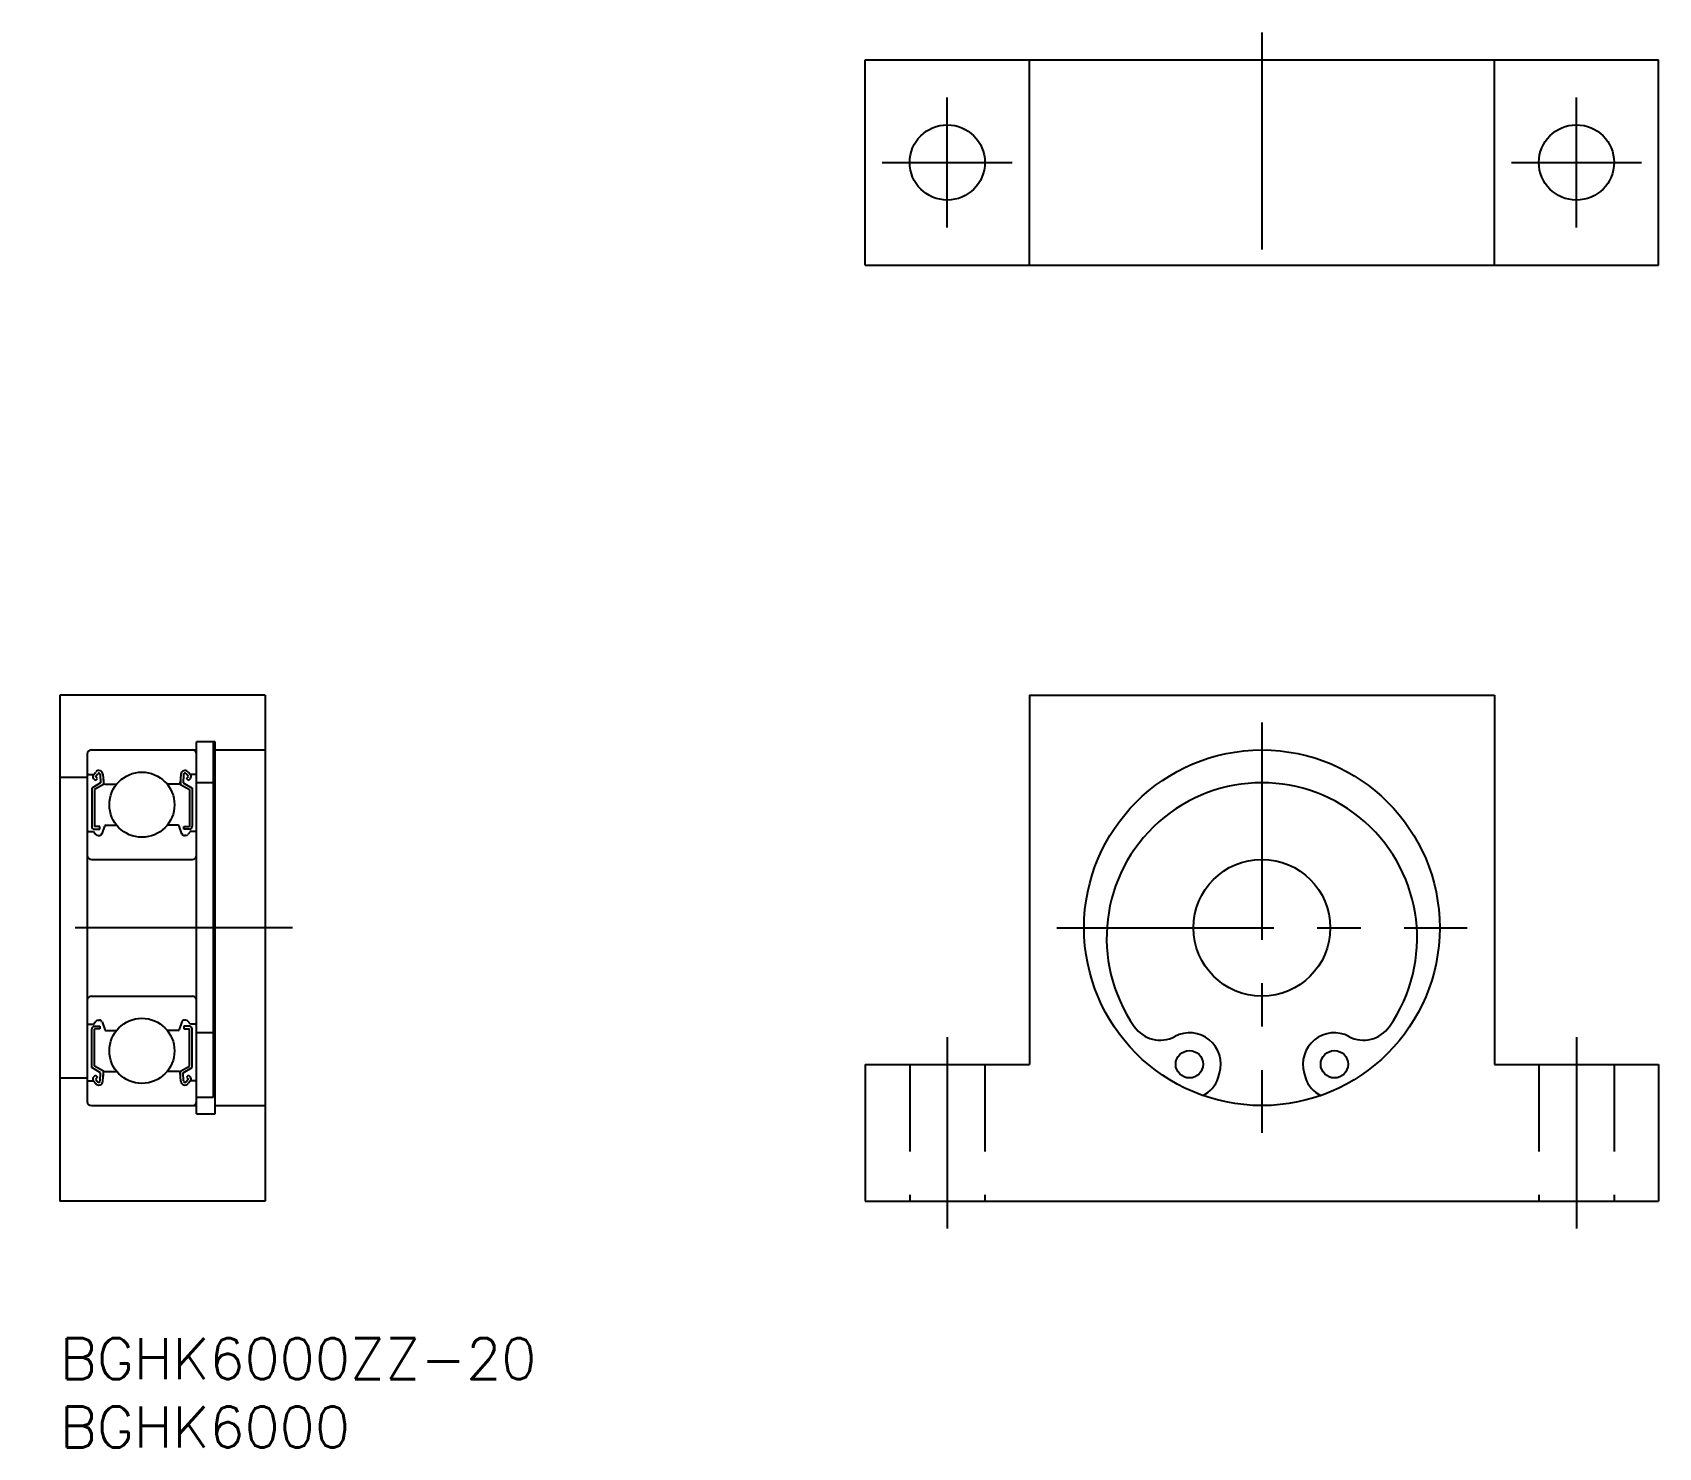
# Model space of a CAD drawing. Extents: x -2 to 117, y -8 to 95.
import ezdxf

# ---------------------------------------------------------------- set-up
doc = ezdxf.new("R2010")
doc.units = 0
doc.header["$LTSCALE"] = 0.5
doc.linetypes.add('CENTER', pattern=[50.8, 31.75, -6.35, 6.35, -6.35])
doc.linetypes.add('DASHED', pattern=[19.05, 12.7, -6.35])
for name, color, linetype in [('MSM_CENTER', 1, 'CENTER'), ('MSM_CONTINUOUS', 7, 'CONTINUOUS'), ('MSM_DASHED', 4, 'DASHED'), ('MSM_PART_NUMBER', 7, 'CONTINUOUS')]:
    doc.layers.add(name, color=color, linetype=linetype)
doc.styles.get("Standard").update_dxf_attribs({"font": 'txt.shx', "height": 3, "bigfont": 'bigfont.shx'})

# ---------------------------------------------------------------- blocks, each defined once
blk = doc.blocks.new('*U4')
at = {"layer": 'MSM_PART_NUMBER'}
blk.add_text('BGHK6000ZZ-20', height=3, dxfattribs=at).set_placement((0, -3))
blk = doc.blocks.new('*U5')
at = {"layer": 'MSM_PART_NUMBER'}
blk.add_text('BGHK6000', height=3, dxfattribs=at).set_placement((0, -8))

msp = doc.modelspace()

# ---------------------------------------------------------------- linework, layer by layer
at = {"layer": 'MSM_CENTER'}
for p, q in [((87.88, 95.46), (87.88, 76.46)), ((64.88, 81.21), (64.88, 90.71)), ((110.88, 81.21), (110.88, 90.71)), ((60.13, 85.96), (69.63, 85.96)), ((106.13, 85.96), (115.63, 85.96)), ((87.88, 45), (87.88, 15)), ((17, 30), (-2, 30)), ((72.88, 30), (102.88, 30)), ((64.88, 22), (64.88, 8)), ((110.88, 22), (110.88, 8))]:
    msp.add_line(p, q, dxfattribs=at)
at = {"layer": 'MSM_CONTINUOUS'}
for p, q in [((58.88, 93.46), (116.88, 93.46)), ((58.88, 78.46), (58.88, 93.46)), ((70.88, 78.46), (70.88, 93.46)), ((104.88, 78.46), (104.88, 93.46)), ((116.88, 78.46), (116.88, 93.46)), ((58.88, 78.46), (116.88, 78.46)), ((0, 47), (0, 10)), ((15, 47), (0, 47)), ((15, 47), (15, 10)), ((70.88, 47), (104.88, 47)), ((70.88, 47), (70.88, 20)), ((104.88, 47), (104.88, 20)), ((2.3, 43), (10, 43)), ((10, 16.4), (10, 43.6)), ((11.35, 43.6, -0.1), (10, 43.6, -0.1)), ((11.2, 43.6), (11.2, 17.59)), ((11.35, 16.4, -0.1), (11.35, 43.6, -0.1)), ((11.35, 43, -0.1), (15, 43, -0.1)), ((2, 42.7), (2, 17.3)), ((2, 41), (0, 41)), ((2.1, 41.2), (2.46, 41.2)), ((2.98, 40.6), (2.33, 40.22)), ((2.45, 41.19), (2.62, 41.39)), ((2.6, 40.77), (2.46, 40.92)), ((3.18, 40.48), (2.53, 40.11)), ((2.6, 41.06), (2.77, 41.26)), ((2.74, 40.92), (2.6, 41.06)), ((2.6, 40.77), (2.74, 40.92)), ((2.95, 41.2), (2.98, 40.6)), ((3.15, 41.22), (3.2, 40.59)), ((3.18, 40.85), (3.18, 40.48)), ((3.3, 40.5), (4.15, 40.5)), ((8.7, 40.5), (7.85, 40.5)), ((8.85, 41.22), (8.8, 40.59)), ((8.82, 40.85), (8.82, 40.48)), ((8.82, 40.48), (9.47, 40.11)), ((9.05, 41.2), (9.02, 40.6)), ((9.02, 40.6), (9.67, 40.22)), ((9.4, 41.06), (9.23, 41.26)), ((9.26, 40.92), (9.4, 41.06)), ((9.4, 40.77), (9.26, 40.92)), ((9.55, 41.19), (9.38, 41.39)), ((9.4, 40.77), (9.54, 40.92)), ((9.9, 41.2), (9.54, 41.2)), ((11.2, 40.6, -0.1), (10, 40.6, -0.1)), ((2.33, 40.22), (2.33, 37.4)), ((2.53, 40.11), (2.53, 37.4)), ((9.47, 40.11), (9.47, 37.4)), ((9.67, 40.22), (9.67, 37.4)), ((2.1, 37.05), (2.45, 37.05)), ((2.45, 37.05), (2.64, 36.82)), ((2.93, 37.4), (2.53, 37.4)), ((2.53, 37.2), (2.93, 37.2)), ((2.93, 37.2), (2.93, 37.4)), ((3.08, 36.88), (3.28, 37.43)), ((3.37, 37.5), (4.15, 37.5)), ((8.63, 37.5), (7.85, 37.5)), ((8.92, 36.88), (8.72, 37.43)), ((9.07, 37.4), (9.47, 37.4)), ((9.07, 37.2), (9.07, 37.4)), ((9.47, 37.2), (9.07, 37.2)), ((9.55, 37.05), (9.36, 36.82)), ((9.9, 37.05), (9.55, 37.05)), ((2.79, 36.75), (2.89, 36.75)), ((9.21, 36.75), (9.11, 36.75)), ((2.3, 35), (9.7, 35)), ((2.3, 25), (9.7, 25)), ((2.1, 22.95), (2.45, 22.95)), ((2.33, 19.78), (2.33, 22.6)), ((2.45, 22.95), (2.64, 23.18)), ((2.53, 22.8), (2.93, 22.8)), ((2.53, 19.89), (2.53, 22.6)), ((2.93, 22.6), (2.53, 22.6)), ((2.79, 23.25), (2.89, 23.25)), ((2.93, 22.8), (2.93, 22.6)), ((3.08, 23.12), (3.28, 22.57)), ((8.92, 23.12), (8.72, 22.57)), ((9.47, 22.8), (9.07, 22.8)), ((9.07, 22.8), (9.07, 22.6)), ((9.07, 22.6), (9.47, 22.6)), ((9.21, 23.25), (9.11, 23.25)), ((9.55, 22.95), (9.36, 23.18)), ((9.47, 19.89), (9.47, 22.6)), ((9.9, 22.95), (9.55, 22.95)), ((9.67, 19.78), (9.67, 22.6)), ((3.37, 22.5), (4.15, 22.5)), ((8.63, 22.5), (7.85, 22.5)), ((11.2, 22.32, -0.1), (10, 22.32, -0.1)), ((2.98, 19.4), (2.33, 19.78)), ((2.6, 19.23), (2.46, 19.08)), ((3.18, 19.51), (2.53, 19.89)), ((2.6, 19.23), (2.74, 19.08)), ((2.74, 19.08), (2.6, 18.94)), ((2.95, 18.8), (2.98, 19.4)), ((3.15, 18.78), (3.2, 19.41)), ((3.18, 19.15), (3.18, 19.51)), ((3.3, 19.5), (4.15, 19.5)), ((8.7, 19.5), (7.85, 19.5)), ((8.85, 18.78), (8.8, 19.41)), ((8.82, 19.51), (9.47, 19.89)), ((8.82, 19.15), (8.82, 19.51)), ((9.02, 19.4), (9.67, 19.78)), ((9.05, 18.8), (9.02, 19.4)), ((9.4, 19.23), (9.26, 19.08)), ((9.26, 19.08), (9.4, 18.94)), ((9.4, 19.23), (9.54, 19.08)), ((58.88, 20), (70.88, 20)), ((58.88, 20), (58.88, 10)), ((84.68, 19.03), (84.78, 19.38)), ((90.97, 19.38), (91.07, 19.03)), ((104.88, 20), (116.88, 20)), ((116.88, 20), (116.88, 10)), ((2, 19), (0, 19)), ((2.1, 18.8), (2.46, 18.8)), ((2.45, 18.81), (2.62, 18.61)), ((2.6, 18.94), (2.77, 18.74)), ((9.4, 18.94), (9.23, 18.74)), ((9.55, 18.81), (9.38, 18.61)), ((9.9, 18.8), (9.54, 18.8)), ((2.3, 17), (10, 17)), ((11.2, 17.59, -0.1), (10, 17.59, -0.1)), ((11.35, 17, -0.1), (15, 17, -0.1)), ((10, 16.4, -0.1), (11.35, 16.4, -0.1)), ((15, 10), (0, 10)), ((58.88, 10), (116.88, 10))]:
    msp.add_line(p, q, dxfattribs=at)
for centre, radius in [((64.88, 85.96), 2.75), ((110.88, 85.96), 2.75), ((87.88, 30), 13), ((6, 39), 2.38), ((87.88, 30), 5), ((6, 21), 2.38), ((82.58, 20.02), 1), ((93.18, 20.02), 1)]:
    msp.add_circle(centre, radius, dxfattribs=at)
for centre, radius, start, end in [((2.3, 42.7), 0.3, 90, 180), ((9.7, 42.7), 0.3, 0, 90), ((2.1, 41.3), 0.1, 180, 270), ((2.6, 41.06), 0.2, 140.137, 225.002), ((2.85, 41.2), 0.3, 4.9354, 140.137), ((2.85, 41.2), 0.1, 3.1017, 139.9503), ((3.3, 40.6), 0.1, 184.9354, 270), ((8.7, 40.6), 0.1, 270, 355.0646), ((9.15, 41.2), 0.3, 39.863, 175.0646), ((9.15, 41.2), 0.1, 40.0497, 176.8983), ((9.4, 41.06), 0.2, 314.998, 39.863), ((9.9, 41.3), 0.1, 270, 0), ((87.88, 29.25), 11.35, 325.2644, 214.7356), ((2.1, 36.95), 0.1, 90, 180.8103), ((2.53, 37.4), 0.2, 180, 270), ((2.89, 36.95), 0.2, 270, 339.9916), ((3.37, 37.4), 0.1, 90, 159.9916), ((8.63, 37.4), 0.1, 20.0084, 90), ((9.11, 36.95), 0.2, 200.0084, 270), ((9.47, 37.4), 0.2, 270, 0), ((9.9, 36.95), 0.1, 359.1897, 90), ((2.79, 36.95), 0.2, 219.9762, 270), ((9.21, 36.95), 0.2, 270, 320.0238), ((2.3, 35.3), 0.3, 180, 270), ((9.7, 35.3), 0.3, 270, 0), ((2.3, 24.7), 0.3, 90, 180), ((9.7, 24.7), 0.3, 0, 90), ((2.1, 23.05), 0.1, 179.1897, 270), ((2.53, 22.6), 0.2, 90, 180), ((2.79, 23.05), 0.2, 90, 140.0238), ((2.89, 23.05), 0.2, 20.0084, 90), ((9.11, 23.05), 0.2, 90, 159.9916), ((9.21, 23.05), 0.2, 39.9762, 90), ((9.47, 22.6), 0.2, 0, 90), ((9.9, 23.05), 0.1, 270, 0.8103), ((80.44, 24.09), 2.3, 214.7356, 297.6849), ((95.31, 24.09), 2.3, 242.3151, 325.2644), ((3.37, 22.6), 0.1, 200.0084, 270), ((8.63, 22.6), 0.1, 270, 339.9916), ((82.58, 20.02), 2.3, 343.7729, 117.6849), ((93.18, 20.02), 2.3, 62.3151, 196.2271), ((2.6, 18.94), 0.2, 134.998, 219.863), ((3.3, 19.4), 0.1, 90, 175.0646), ((8.7, 19.4), 0.1, 4.9354, 90), ((9.4, 18.94), 0.2, 320.137, 45.002), ((82.76, 19.59), 2, 292.8466, 343.7729), ((92.99, 19.59), 2, 196.2271, 247.1534), ((2.1, 18.7), 0.1, 90, 180), ((2.85, 18.8), 0.3, 219.863, 355.0646), ((2.85, 18.8), 0.1, 220.0497, 356.8983), ((9.15, 18.8), 0.3, 184.9354, 320.137), ((9.15, 18.8), 0.1, 183.1017, 319.9503), ((9.9, 18.7), 0.1, 0, 90), ((2.3, 17.3), 0.3, 180, 270), ((9.7, 17.3), 0.3, 270, 0)]:
    msp.add_arc(centre, radius, start, end, dxfattribs=at)
at = {"layer": 'MSM_DASHED'}
for p, q in [((62.13, 20), (62.13, 10)), ((67.63, 20), (67.63, 10)), ((108.13, 20), (108.13, 10)), ((113.63, 20), (113.63, 10))]:
    msp.add_line(p, q, dxfattribs=at)

# ---------------------------------------------------------------- block references
at = {"layer": 'MSM_CONTINUOUS'}
for name in ['*U4', '*U5']:
    msp.add_blockref(name, (0, 0), dxfattribs=at)

doc.saveas('drawing.dxf')
